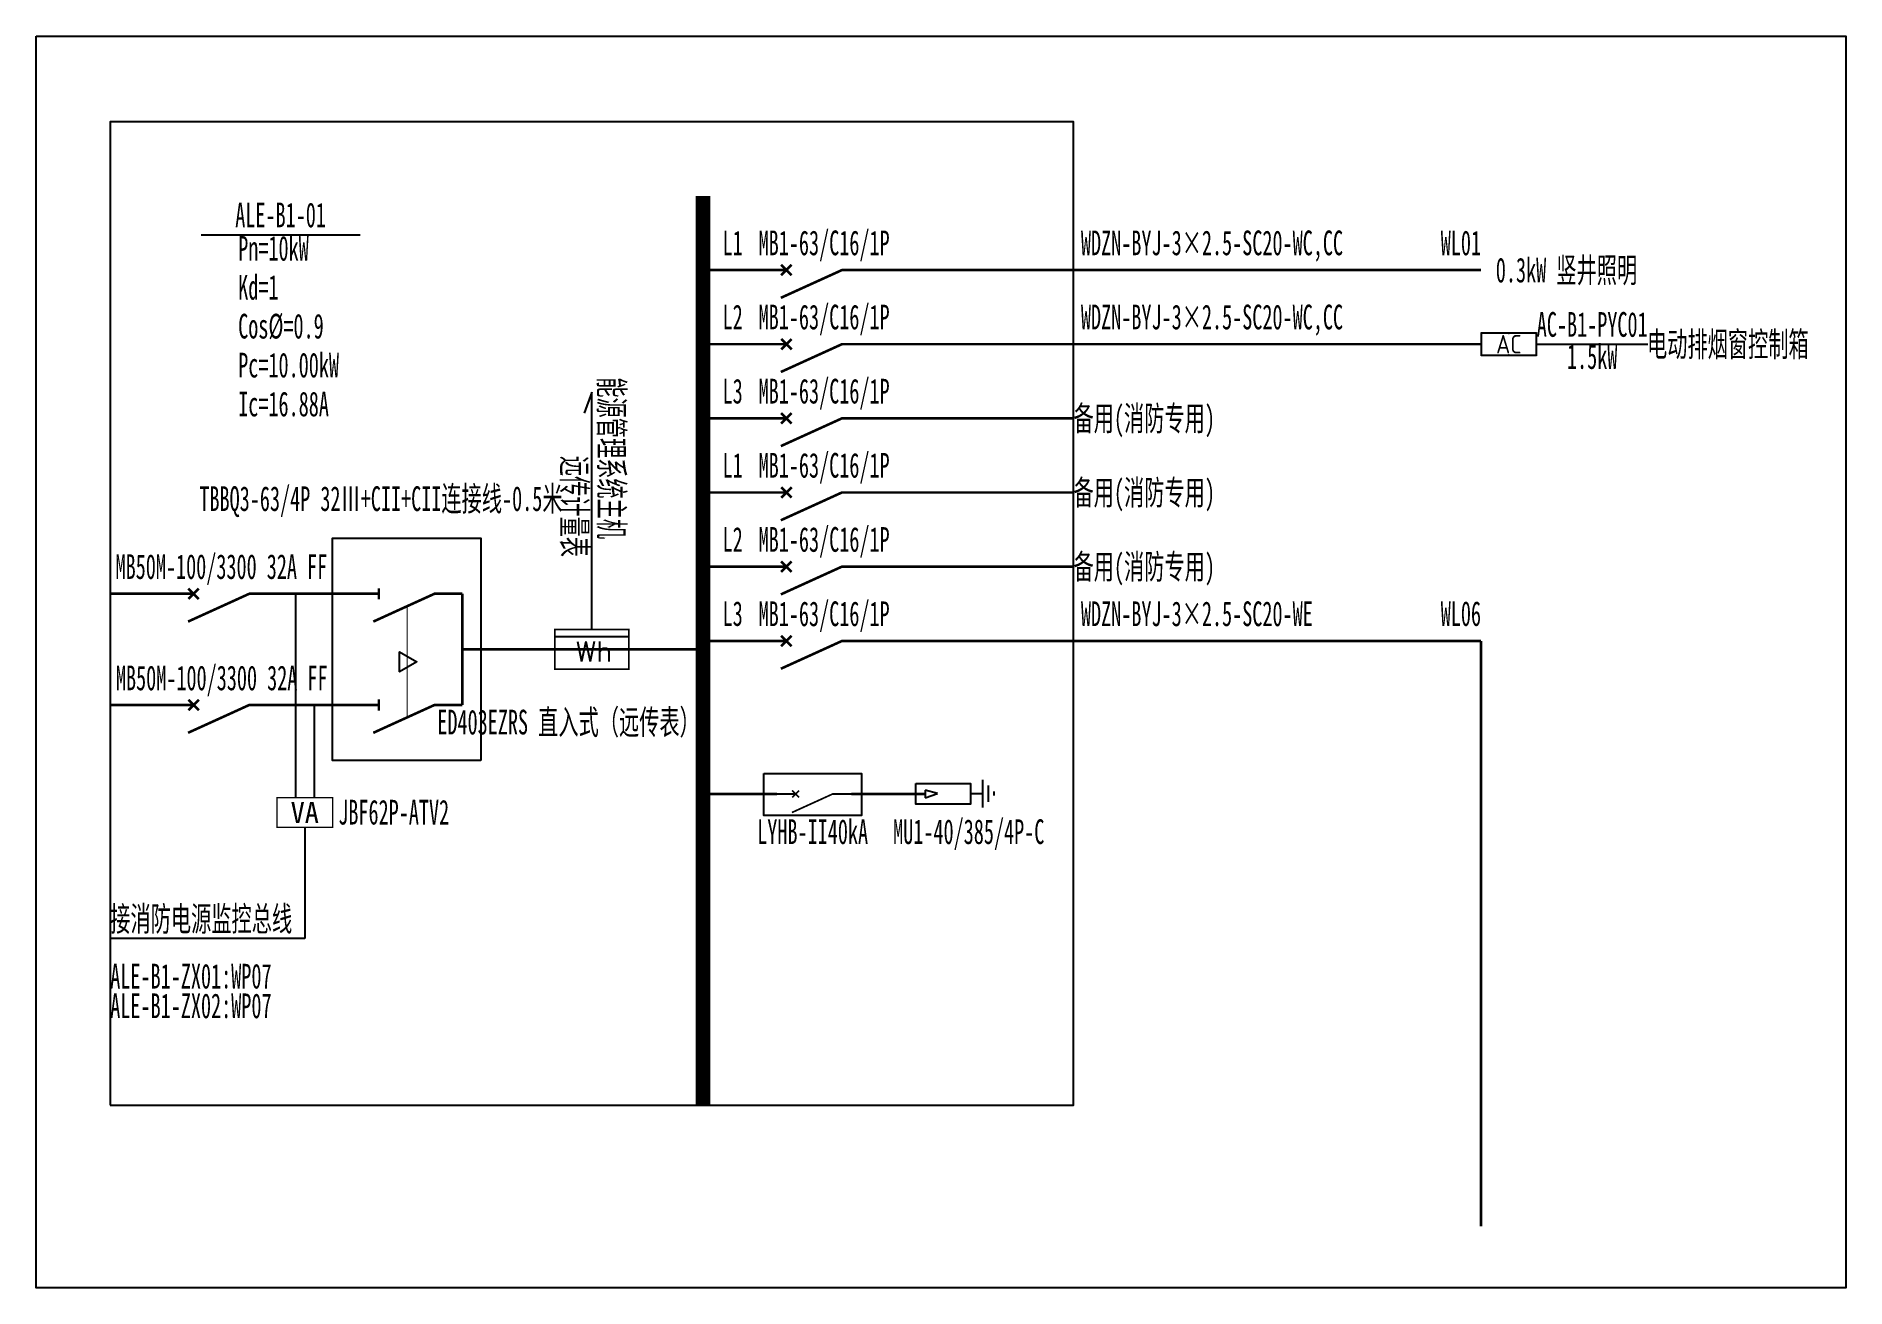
# Model space of a CAD drawing. Extents: x 1470494 to 1474890, y 404711 to 407749.
import ezdxf
from ezdxf.enums import TextEntityAlignment as Align

# ---------------------------------------------------------------- set-up
doc = ezdxf.new("R2010")
doc.units = 0
doc.header["$MEASUREMENT"] = 0
for name, color, linetype in [('ELEMENT', 3, 'Continuous'), ('WIRE-照明', 4, 'Continuous'), ('WIRE-系统', 4, 'Continuous'), ('系统图', 1, 'Continuous')]:
    doc.layers.add(name, color=color, linetype=linetype)
doc.styles.add('_SIMPLEX', font='simplex_.ttf', dxfattribs={"width": 0.6})
doc.styles.add('_TEL_ATTDEF', font='GBENOR', dxfattribs={"width": 0.8, "height": 3, "bigfont": 'GBCBIG'})
doc.styles.add('_TEL_DIM', font='', dxfattribs={"width": 0.8, "height": 3.5})
doc.styles.add('宋体', font='', dxfattribs={"width": 0.8, "height": 3.5})
doc.styles.get('_TEL_DIM').set_extended_font_data('SimSun')
doc.styles.get('宋体').set_extended_font_data('SimSun')

# ---------------------------------------------------------------- blocks, each defined once
blk = doc.blocks.new('$element$00000497')
at = {"const_width": 0.0233}
for points in [[(0, 0), (0, -0.25)], [(0, -1), (0, -0.75), (-0.25, -0.2)], [(-0.047, -0.297), (0.047, -0.203)], [(-0.047, -0.203), (0.047, -0.297)]]:
    blk.add_lwpolyline(points, dxfattribs=at)
at = {"flags": 9}
blk.add_attdef('S', (0, 0), '', height=0.00000667, dxfattribs=at)
blk = doc.blocks.new('$equip$00002708')
for p, q in [((-0.75, 0.6), (-0.75, 0)), ((0.75, 0.6), (-0.75, 0.6)), ((0.75, 0), (0.75, 0.6)), ((-0.75, 0), (0.75, 0))]:
    blk.add_line(p, q)
at = {"const_width": 0.04}
blk.add_lwpolyline([(-0.75, 0.6), (-0.75, 0), (0.75, 0), (0.75, 0.6), (-0.75, 0.6), (-0.75, 0)], dxfattribs=at)
for p in [(0, 0.6), (-0.75, 0.3), (0, 0), (0.75, 0.3)]:
    blk.add_point(p)
at = {"color": 7}
blk.add_attdef('$TEXT$', text='', height=0.5, dxfattribs=at).set_placement((0, 0.3), align=Align.MIDDLE_CENTER)
at = {"color": 7, "style": '_TEL_DIM', "flags": 1}
for tag in ['A', 'REMARK']:
    blk.add_attdef(tag, text='', height=0.00002, dxfattribs=at).set_placement((0, 0), align=Align.MIDDLE_CENTER)
blk = doc.blocks.new('$element$00000492')
blk.add_line((0.173, 0), (0.173, -1))
at = {"const_width": 0.0233}
blk.add_lwpolyline([(-0.267, 0), (0.267, 0), (0.267, -1), (-0.267, -1), (-0.267, 0)], dxfattribs=at)
at = {"style": '_SIMPLEX'}
blk.add_text('Wh', height=0.2667, rotation=270, dxfattribs=at).set_placement((-0.161, -0.281))
at = {"flags": 9}
blk.add_attdef('S', (0, 0), '', height=0.00000667, dxfattribs=at)
blk.add_attdef('S', (0, 0), '', height=0.00000667, dxfattribs=at)
blk.add_attdef('S', (0, 0), '', height=0.00000667, dxfattribs=at)
blk = doc.blocks.new('A$C2B062C5C')
at = {"const_width": 17.5}
blk.add_lwpolyline([(-375, 0), (-375, 400), (375, 400), (375, 0), (-375, 0)], dxfattribs=at)
at = {"style": '_TEL_DIM'}
blk.add_text('VA', height=280, rotation=0, dxfattribs=at).set_placement((0, 200), align=Align.MIDDLE_CENTER)
at = {"flags": 9}
blk.add_attdef('S', (-375, 200), '', height=0.005, rotation=90, dxfattribs=at)
blk.add_attdef('S', (-375, 200), '', height=0.005, rotation=90, dxfattribs=at)
blk.add_attdef('S', (-375, 200), '', height=0.005, rotation=90, dxfattribs=at)
blk = doc.blocks.new('$element$00000519')
at = {"const_width": 0.0233}
for points in [[(0, 0), (0, -0.25)], [(0, -1), (0, -0.75), (-0.25, -0.2)], [(-0.05, -0.25), (0.05, -0.25)]]:
    blk.add_lwpolyline(points, dxfattribs=at)
at = {"flags": 9}
blk.add_attdef('S', (0, 0), '', height=0.00000667, dxfattribs=at)
blk = doc.blocks.new('ATSE')
blk.add_lwpolyline([(-1.5, -1.167), (-1.5, 0.167), (0.5, 0.167), (0.5, -1.167)], close=True)
at = {"layer": 'WIRE-照明', "linetype": 'Continuous', "const_width": 0.0233}
for points in [[(-1, 0), (-1, 0.167)], [(0, 0), (0, 0.167)]]:
    blk.add_lwpolyline(points, dxfattribs=at)
at = {"layer": 'WIRE-系统', "color": 3, "linetype": 'Continuous'}
for p, q in [((-0.701, -0.437), (-0.523, -0.437)), ((-0.612, -0.592), (-0.701, -0.437)), ((-0.523, -0.437), (-0.612, -0.592))]:
    blk.add_line(p, q, dxfattribs=at)
at = {"layer": 'WIRE-系统', "color": 3, "linetype": 'Continuous', "const_width": 0.01}
blk.add_lwpolyline([(-0.612, -0.592), (-0.523, -0.437), (-0.701, -0.437)], close=True, dxfattribs=at)
at = {"layer": 'WIRE-系统', "color": 2, "linetype": 'Continuous', "const_width": 0.01}
blk.add_lwpolyline([(-1.112, -0.505), (-0.112, -0.505)], dxfattribs=at)
at = {"layer": 'WIRE-系统', "linetype": 'Continuous', "const_width": 0.0233}
for points in [[(-1, -1), (0, -1)], [(-0.5, -1.167), (-0.5, -1)]]:
    blk.add_lwpolyline(points, dxfattribs=at)
at = {"layer": 'ELEMENT'}
for p in [(-1, 0), (0, 0)]:
    blk.add_blockref('$element$00000519', p, dxfattribs=at)

msp = doc.modelspace()

# ---------------------------------------------------------------- linework, layer by layer
at = {"color": 0, "linetype": 'ByBlock'}
for p, q in [((1470895.1, 407267.4), (1471281.3, 407267.4)), ((1472793.4, 405943.8), (1472793.4, 405876.7)), ((1472807.2, 405929.9), (1472807.2, 405890.6)), ((1472683.7, 405910.8), (1472654.4, 405918.8)), ((1472654.4, 405918.8), (1472654.4, 405900.5)), ((1472654.4, 405900), (1472683.7, 405910.8)), ((1472764.2, 405910.7), (1472792.3, 405910.7)), ((1472821, 405915.4), (1472821, 405905.6))]:
    msp.add_line(p, q, dxfattribs=at)
at = {"color": 0, "linetype": 'ByBlock', "ltscale": 0.2}
for p, q in [((1471844.4, 406885.2), (1471825.9, 406834.5)), ((1471844.4, 406308.6), (1471844.4, 406885.2))]:
    msp.add_line(p, q, dxfattribs=at)
at = {"color": 0, "linetype": 'ByBlock'}
for points in [[(1470674.4, 405153.7), (1473014.4, 405153.7), (1473014.4, 407541.6), (1470674.4, 407541.6)], [(1472262.4, 405959.1), (1472499, 405959.1), (1472499, 405857.1), (1472262.4, 405857.1)], [(1472631.6, 405934.9), (1472764.4, 405934.9), (1472764.4, 405884.8), (1472631.6, 405884.8)]]:
    msp.add_lwpolyline(points, close=True, dxfattribs=at)
for points, const_width in [([(1472114.4, 407361.6), (1472114.4, 405153.7)], 36), ([(1472114.4, 407181.6), (1472249.4, 407181.6)], 6.3), ([(1472519.4, 407181.6), (1474004.4, 407181.6)], 6.3), ([(1472114.4, 407001.6), (1472249.4, 407001.6)], 6.3), ([(1472519.4, 407001.6), (1474004.4, 407001.6)], 6.3), ([(1472114.4, 406821.6), (1472249.4, 406821.6)], 6.3), ([(1472519.4, 406821.6), (1473014.4, 406821.6)], 6.3), ([(1472114.4, 406641.6), (1472249.4, 406641.6)], 6.3), ([(1472519.4, 406641.6), (1473014.4, 406641.6)], 6.3), ([(1472114.4, 406461.6), (1472249.4, 406461.6)], 6.3), ([(1472519.4, 406461.6), (1473014.4, 406461.6)], 6.3), ([(1470809.4, 406395.6), (1470674.4, 406395.6)], 6.3), ([(1471079.4, 406395.6), (1471214.4, 406395.6)], 6.3), ([(1472114.4, 406281.1), (1472249.4, 406281.1)], 6.3), ([(1472519.4, 406281.1), (1474004.4, 406281.1)], 6.3), ([(1474004.4, 406281.1), (1474004.4, 404860.2)], 6.3), ([(1471574.4, 406260.6), (1472114.4, 406260.6)], 6.3), ([(1470809.4, 406125.6), (1470674.4, 406125.6)], 6.3), ([(1471079.4, 406125.6), (1471214.4, 406125.6)], 6.3), ([(1472114.4, 405909.6), (1472294.4, 405909.6)], 6.3), ([(1472474.4, 405909.6), (1472654.4, 405909.6)], 6.3)]:
    msp.add_lwpolyline(points, dxfattribs=dict(at, const_width=const_width))
for points in [[(1474139.4, 407001.6), (1474409.4, 407001.6)], [(1471124.4, 406395.6), (1471124.4, 405901)], [(1471169.4, 406125.6), (1471169.4, 405901)], [(1471146.9, 405828.6), (1471146.9, 405558.6)], [(1471146.9, 405558.6), (1470674.4, 405558.6)]]:
    msp.add_lwpolyline(points, dxfattribs=at)
at = {"layer": '系统图'}
msp.add_lwpolyline([(1470494.5, 407749.3), (1474890.5, 407749.3), (1474890.5, 404710.7), (1470494.5, 404710.7)], close=True, dxfattribs=at)

# ---------------------------------------------------------------- block references
at = {"color": 0, "linetype": 'ByBlock', "rotation": 90}
for name, p, xscale, yscale, zscale in [('$element$00000497', (1472249.4, 407181.6), 270, 270, 270), ('$element$00000497', (1472249.4, 407001.6), 270, 270, 270), ('$element$00000497', (1472249.4, 406821.6), 270, 270, 270), ('$element$00000497', (1472249.4, 406641.6), 270, 270, 270), ('ATSE', (1471259.4, 406395.6), 270, 270, 270), ('$element$00000497', (1472249.4, 406461.6), 270, 270, 270), ('$element$00000497', (1470809.4, 406395.6), 270, 270, 270), ('$element$00000492', (1471754.4, 406260.6), 180, 180, 180), ('$element$00000497', (1472249.4, 406281.1), 270, 270, 270), ('$element$00000497', (1470809.4, 406125.6), 270, 270, 270), ('$element$00000497', (1472294.4, 405909.6), 180, 180, 180)]:
    msp.add_blockref(name, p, dxfattribs=dict(at, xscale=xscale, yscale=yscale, zscale=zscale))
at = {"color": 0, "linetype": 'ByBlock'}
ref = msp.add_blockref('$equip$00002708', (1474071.9, 406974.6), dxfattribs=dict(at, xscale=90, yscale=90, zscale=90))
ref.add_attrib('$TEXT$', 'AC', dxfattribs={"color": 7, "height": 45, "style": '_TEL_ATTDEF'}).set_placement((1474071.9, 407001.6), align=Align.MIDDLE_CENTER)
at = {"color": 0, "linetype": 'ByBlock', "xscale": 0.18, "yscale": 0.18, "zscale": 0.18}
msp.add_blockref('A$C2B062C5C', (1471146.9, 405828.6), dxfattribs=at)

# ---------------------------------------------------------------- texts
at = {"color": 0, "linetype": 'ByBlock', "style": '宋体', "width": 0.6}
for s, p in [('ALE-B1-01', (1471088.2, 407267.4)), ('L1', (1472186.4, 407199.6)), ('L2', (1472186.4, 407019.6)), ('AC-B1-PYC01', (1474274.4, 407001.6)), ('L3', (1472186.4, 406839.6)), ('L1', (1472186.4, 406659.6)), ('L2', (1472186.4, 406479.6)), ('L3', (1472186.4, 406299.6))]:
    msp.add_text(s, height=60, dxfattribs=at).set_placement(p, align=Align.BOTTOM_CENTER)
for s, p in [('Pn=10kW', (1470985.2, 407204.4)), ('Kd=1', (1470985.2, 407109.9)), ('Cos%%C=0.9', (1470985.2, 407015.4)), ('Pc=10.00kW', (1470985.2, 406920.9)), ('Ic=16.88A', (1470985.2, 406826.4))]:
    msp.add_text(s, height=60, dxfattribs=at).set_placement(p)
at = {"color": 40, "linetype": 'ByBlock', "style": '宋体', "width": 0.6}
for p in [(1472249.4, 407199.6), (1472249.4, 407019.6), (1472249.4, 406839.6), (1472249.4, 406659.6), (1472249.4, 406479.6), (1472249.4, 406299.1)]:
    msp.add_text('MB1-63/C16/1P', height=60, dxfattribs=at).set_placement(p, align=Align.BOTTOM_LEFT)
at = {"color": 0, "linetype": 'ByBlock', "style": '宋体', "width": 0.6}
for s, p in [('WDZN-BYJ-3×2.5-SC20-WC,CC', (1473032.4, 407199.6)), ('WDZN-BYJ-3×2.5-SC20-WC,CC', (1473032.4, 407019.6)), ('WDZN-BYJ-3×2.5-SC20-WE', (1473032.4, 406299.1)), ('接消防电源监控总线 ', (1470674.4, 405558.6)), ('ALE-B1-ZX01:WP07', (1470674.4, 405419.3)), ('ALE-B1-ZX02:WP07', (1470674.4, 405347.3))]:
    msp.add_text(s, height=60, dxfattribs=at).set_placement(p, align=Align.BOTTOM_LEFT)
for s, p in [('WL01', (1474004.4, 407199.6)), ('WL06', (1474004.4, 406299.6))]:
    msp.add_text(s, height=60, dxfattribs=at).set_placement(p, align=Align.BOTTOM_RIGHT)
for s, p in [('0.3kW 竖井照明', (1474040.3, 407181.6)), ('电动排烟窗控制箱', (1474407.5, 407001.6)), ('备用(消防专用)', (1473014.4, 406821.6)), ('备用(消防专用)', (1473014.4, 406641.6)), ('备用(消防专用)', (1473014.4, 406461.6))]:
    msp.add_text(s, height=60, dxfattribs=at).set_placement(p, align=Align.MIDDLE_LEFT)
msp.add_text('1.5kW', height=60, dxfattribs=at).set_placement((1474274.4, 407001.6), align=Align.TOP_CENTER)
for s, p in [('能源管理系统主机', (1471844.4, 406528.4)), ('远传计量表', (1471754.4, 406484.9))]:
    msp.add_text(s, height=60, rotation=270, dxfattribs=at).set_placement(p, align=Align.BOTTOM_RIGHT)
at = {"color": 30, "linetype": 'ByBlock', "style": '宋体', "width": 0.6}
msp.add_text('TBBQ3-63/4P 32Ⅲ+CII+CII连接线-0.5米', height=60, dxfattribs=at).set_placement((1471332, 406578.6), align=Align.BOTTOM_CENTER)
at = {"color": 40, "linetype": 'ByBlock', "style": '宋体', "width": 0.6}
for p in [(1470944.4, 406413.6), (1470945.3, 406143.4)]:
    msp.add_text('MB50M-100/3300 32A FF', height=60, dxfattribs=at).set_placement(p, align=Align.BOTTOM_CENTER)
at = {"color": 2, "linetype": 'ByBlock', "style": '宋体', "width": 0.6}
msp.add_text('ED403EZRS 直入式（远传表）', height=60, dxfattribs=at).set_placement((1471787.8, 406114.1), align=Align.TOP_CENTER)
at = {"color": 1, "linetype": 'ByBlock', "style": '宋体', "width": 0.6}
msp.add_text('JBF62P-ATV2', height=60, dxfattribs=at).set_placement((1471228.3, 405817.4), align=Align.BOTTOM_LEFT)
at = {"color": 40, "linetype": 'ByBlock', "style": '宋体', "width": 0.6}
msp.add_text('LYHB-II40kA', height=60, dxfattribs=at).set_placement((1472380.7, 405848.1), align=Align.TOP_CENTER)
at = {"color": 30, "linetype": 'ByBlock', "style": '宋体', "width": 0.6}
msp.add_text('MU1-40/385/4P-C', height=60, dxfattribs=at).set_placement((1472759.9, 405848.1), align=Align.TOP_CENTER)

doc.saveas('drawing.dxf')
